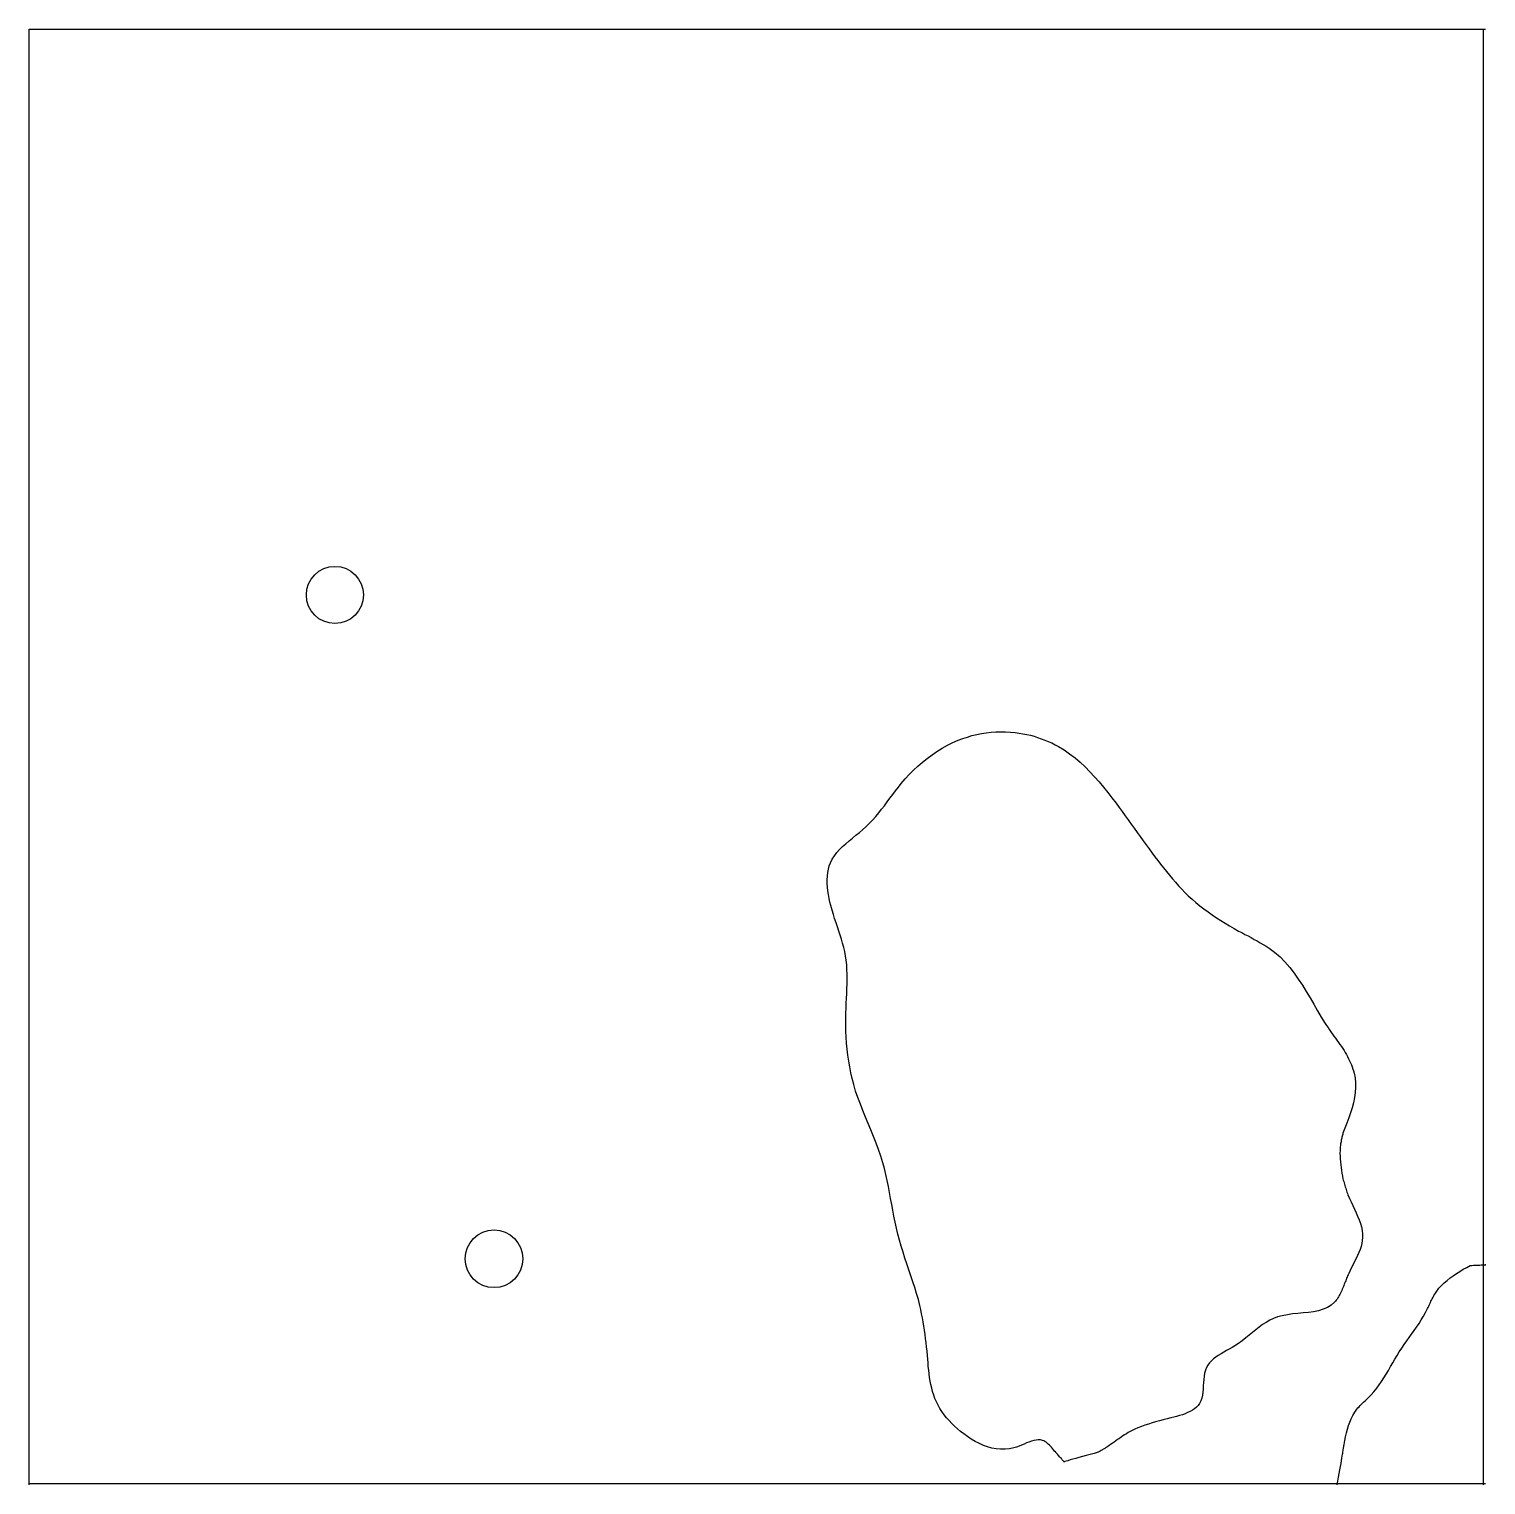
# Model space of a CAD drawing. Extents: x 2.05 to 3.08, y 9.51 to 10.54.
import ezdxf

# ---------------------------------------------------------------- set-up
doc = ezdxf.new("R2010")
doc.units = 0
doc.linetypes.add('HIDDEN', pattern=[0.375, 0.25, -0.125])
doc.layers.add('LAYER1', color=7, linetype='CONTINUOUS')
doc.layers.add('LAYER12', color=5, linetype='CONTINUOUS')

msp = doc.modelspace()

# ---------------------------------------------------------------- linework, layer by layer
at = {"layer": 'LAYER1', "color": 7, "linetype": 'CONTINUOUS'}
for points in [[(2.7743, 9.536), (2.7735, 9.5369), (2.7728, 9.5378), (2.7721, 9.5387), (2.7714, 9.5395), (2.7706, 9.5403), (2.7699, 9.5411), (2.7691, 9.5418), (2.7683, 9.5425), (2.7675, 9.5431), (2.7667, 9.5436), (2.7659, 9.544), (2.765, 9.5444), (2.7636, 9.5447), (2.762, 9.5448), (2.7605, 9.5446), (2.7589, 9.5443), (2.7572, 9.5438), (2.7555, 9.5432), (2.7538, 9.5426), (2.7521, 9.5418), (2.7503, 9.5411), (2.7485, 9.5404), (2.7467, 9.5397), (2.7449, 9.5392), (2.7418, 9.5385), (2.7387, 9.5381), (2.7355, 9.5381), (2.7325, 9.5384), (2.7294, 9.539), (2.7264, 9.5398), (2.7235, 9.5409), (2.7206, 9.5422), (2.7177, 9.5436), (2.7149, 9.5453), (2.7123, 9.5471), (2.7096, 9.5489), (2.7074, 9.5507), (2.7053, 9.5525), (2.7032, 9.5543), (2.7012, 9.5563), (2.6994, 9.5583), (2.6976, 9.5603), (2.6959, 9.5624), (2.6943, 9.5646), (2.6929, 9.5669), (2.6916, 9.5692), (2.6904, 9.5715), (2.6893, 9.5739), (2.6885, 9.5763), (2.6877, 9.5787), (2.6871, 9.5811), (2.6865, 9.5836), (2.686, 9.5861), (2.6856, 9.5886), (2.6853, 9.5912), (2.685, 9.5937), (2.6847, 9.5963), (2.6845, 9.5989), (2.6843, 9.6015), (2.6841, 9.6041), (2.6838, 9.6071), (2.6835, 9.6101), (2.6832, 9.613), (2.6828, 9.616), (2.6825, 9.6189), (2.682, 9.6219), (2.6816, 9.6248), (2.6811, 9.6277), (2.6806, 9.6306), (2.68, 9.6335), (2.6794, 9.6364), (2.6787, 9.6393), (2.6777, 9.6435), (2.6765, 9.6477), (2.6752, 9.6518), (2.6738, 9.656), (2.6725, 9.6602), (2.671, 9.6643), (2.6696, 9.6685), (2.6682, 9.6726), (2.6669, 9.6768), (2.6656, 9.681), (2.6644, 9.6852), (2.6632, 9.6894), (2.6623, 9.6936), (2.6613, 9.6978), (2.6605, 9.702), (2.6597, 9.7062), (2.659, 9.7104), (2.6582, 9.7146), (2.6575, 9.7188), (2.6567, 9.723), (2.6558, 9.7272), (2.6549, 9.7314), (2.6539, 9.7355), (2.6528, 9.7396), (2.6513, 9.7443), (2.6497, 9.7489), (2.648, 9.7535), (2.6462, 9.7581), (2.6443, 9.7627), (2.6425, 9.7672), (2.6406, 9.7718), (2.6387, 9.7763), (2.6369, 9.7809), (2.6352, 9.7855), (2.6336, 9.7901), (2.6322, 9.7948), (2.6311, 9.7989), (2.6302, 9.803), (2.6294, 9.8071), (2.6287, 9.8112), (2.6281, 9.8154), (2.6276, 9.8196), (2.6272, 9.8238), (2.627, 9.828), (2.6268, 9.8323), (2.6267, 9.8365), (2.6267, 9.8408), (2.6268, 9.8451), (2.6269, 9.8485), (2.627, 9.8519), (2.6272, 9.8553), (2.6274, 9.8587), (2.6275, 9.8621), (2.6276, 9.8655), (2.6276, 9.8689), (2.6276, 9.8722), (2.6275, 9.8755), (2.6273, 9.8788), (2.6269, 9.8821), (2.6265, 9.8853), (2.6259, 9.8882), (2.6252, 9.8911), (2.6244, 9.894), (2.6236, 9.8969), (2.6227, 9.8997), (2.6217, 9.9026), (2.6208, 9.9055), (2.6198, 9.9084), (2.6188, 9.9114), (2.6179, 9.9143), (2.617, 9.9174), (2.6161, 9.9205), (2.6155, 9.923), (2.6149, 9.9256), (2.6144, 9.9283), (2.614, 9.9309), (2.6138, 9.9335), (2.6136, 9.9361), (2.6136, 9.9387), (2.6137, 9.9412), (2.614, 9.9437), (2.6144, 9.9461), (2.615, 9.9484), (2.6159, 9.9506), (2.6171, 9.9531), (2.6186, 9.9555), (2.6204, 9.9578), (2.6223, 9.9599), (2.6244, 9.962), (2.6267, 9.964), (2.629, 9.966), (2.6314, 9.968), (2.6338, 9.97), (2.6362, 9.9719), (2.6385, 9.9739), (2.6408, 9.976), (2.6432, 9.9783), (2.6455, 9.9807), (2.6477, 9.9832), (2.6498, 9.9857), (2.6518, 9.9883), (2.6538, 9.9908), (2.6558, 9.9934), (2.6577, 9.996), (2.6597, 9.9987), (2.6617, 10.0013), (2.6637, 10.0038), (2.6657, 10.0064), (2.6685, 10.0096), (2.6713, 10.0127), (2.6743, 10.0157), (2.6774, 10.0186), (2.6806, 10.0214), (2.6839, 10.0241), (2.6873, 10.0266), (2.6908, 10.029), (2.6944, 10.0313), (2.6981, 10.0333), (2.7019, 10.0352), (2.7057, 10.0369), (2.7089, 10.0381), (2.7122, 10.0391), (2.7154, 10.0401), (2.7188, 10.0409), (2.7221, 10.0415), (2.7255, 10.0421), (2.7289, 10.0424), (2.7323, 10.0427), (2.7357, 10.0428), (2.7391, 10.0427), (2.7425, 10.0426), (2.7459, 10.0422), (2.7486, 10.0419), (2.7512, 10.0414), (2.7539, 10.0409), (2.7565, 10.0403), (2.7591, 10.0396), (2.7616, 10.0388), (2.7641, 10.0379), (2.7666, 10.037), (2.7691, 10.036), (2.7715, 10.0349), (2.7739, 10.0337), (2.7762, 10.0324), (2.7802, 10.03), (2.7841, 10.0273), (2.7879, 10.0244), (2.7915, 10.0213), (2.795, 10.0181), (2.7983, 10.0147), (2.8016, 10.0112), (2.8048, 10.0076), (2.8079, 10.0039), (2.8109, 10.0001), (2.8139, 9.9963), (2.8168, 9.9925), (2.8189, 9.9896), (2.8211, 9.9866), (2.8232, 9.9837), (2.8253, 9.9808), (2.8275, 9.9779), (2.8296, 9.975), (2.8316, 9.972), (2.8337, 9.9691), (2.8358, 9.9662), (2.8379, 9.9633), (2.8401, 9.9604), (2.8422, 9.9575), (2.8441, 9.9548), (2.8461, 9.9522), (2.8481, 9.9496), (2.8501, 9.947), (2.8522, 9.9444), (2.8543, 9.9419), (2.8564, 9.9394), (2.8585, 9.9369), (2.8607, 9.9345), (2.863, 9.9321), (2.8652, 9.9298), (2.8676, 9.9275), (2.8702, 9.9251), (2.873, 9.9227), (2.8757, 9.9204), (2.8786, 9.9182), (2.8815, 9.9161), (2.8844, 9.914), (2.8874, 9.9119), (2.8904, 9.91), (2.8935, 9.9081), (2.8966, 9.9062), (2.8998, 9.9044), (2.903, 9.9026), (2.9052, 9.9015), (2.9074, 9.9003), (2.9096, 9.8992), (2.9118, 9.898), (2.9139, 9.8968), (2.9161, 9.8957), (2.9182, 9.8944), (2.9203, 9.8932), (2.9224, 9.8919), (2.9244, 9.8906), (2.9264, 9.8892), (2.9283, 9.8877), (2.9321, 9.8845), (2.9356, 9.8809), (2.9389, 9.8771), (2.942, 9.8731), (2.9449, 9.8689), (2.9478, 9.8646), (2.9505, 9.8601), (2.9532, 9.8557), (2.9558, 9.8511), (2.9585, 9.8466), (2.9611, 9.8421), (2.9639, 9.8377), (2.9649, 9.8362), (2.9659, 9.8347), (2.9669, 9.8332), (2.9679, 9.8317), (2.969, 9.8302), (2.97, 9.8287), (2.9711, 9.8272), (2.9721, 9.8258), (2.9732, 9.8243), (2.9742, 9.8229)], [(2.9742, 9.8229), (2.9753, 9.8214), (2.9764, 9.82)], [(2.9764, 9.82), (2.9772, 9.8185), (2.978, 9.8171), (2.9788, 9.8157), (2.9795, 9.8143), (2.9803, 9.8128), (2.981, 9.8114), (2.9817, 9.81), (2.9823, 9.8085), (2.9829, 9.8071), (2.9834, 9.8056), (2.9839, 9.8042), (2.9843, 9.8027), (2.9849, 9.7993), (2.9853, 9.7959), (2.9853, 9.7925), (2.985, 9.789), (2.9844, 9.7855), (2.9837, 9.7819), (2.9828, 9.7784), (2.9817, 9.7748), (2.9805, 9.7712), (2.9791, 9.7676), (2.9778, 9.764), (2.9764, 9.7604)], [(2.9764, 9.7604), (2.9762, 9.7597), (2.976, 9.759), (2.9759, 9.7584), (2.9757, 9.7577), (2.9755, 9.757), (2.9754, 9.7563), (2.9752, 9.7557), (2.9751, 9.755), (2.975, 9.7543), (2.9748, 9.7536), (2.9747, 9.753), (2.9746, 9.7523), (2.9744, 9.7503), (2.9743, 9.7483), (2.9742, 9.7463), (2.9743, 9.7443), (2.9744, 9.7423), (2.9746, 9.7403), (2.9748, 9.7383), (2.975, 9.7363), (2.9753, 9.7343), (2.9757, 9.7323), (2.976, 9.7303), (2.9764, 9.7283)], [(2.9764, 9.7283), (2.9766, 9.7273), (2.9769, 9.7264), (2.9772, 9.7255), (2.9774, 9.7245), (2.9777, 9.7236), (2.978, 9.7227), (2.9783, 9.7218), (2.9786, 9.7208), (2.9789, 9.7199), (2.9792, 9.719), (2.9796, 9.7181), (2.9799, 9.7171), (2.981, 9.7146), (2.9821, 9.7121), (2.9833, 9.7096), (2.9845, 9.707), (2.9856, 9.7045), (2.9867, 9.702), (2.9878, 9.6995), (2.9887, 9.697), (2.9894, 9.6945), (2.9899, 9.692), (2.9902, 9.6895), (2.9902, 9.687), (2.99, 9.6849), (2.9897, 9.6828), (2.9891, 9.6807), (2.9884, 9.6786), (2.9875, 9.6765), (2.9866, 9.6744), (2.9856, 9.6723), (2.9846, 9.6702), (2.9835, 9.6681), (2.9824, 9.666), (2.9814, 9.6639), (2.9804, 9.6618), (2.98, 9.6609), (2.9796, 9.6601), (2.9793, 9.6593), (2.9789, 9.6584), (2.9786, 9.6576), (2.9783, 9.6567), (2.9779, 9.6559), (2.9776, 9.6551), (2.9773, 9.6542), (2.977, 9.6534), (2.9767, 9.6526), (2.9764, 9.6517)], [(2.9764, 9.6517), (2.9759, 9.6508), (2.9755, 9.6499), (2.9751, 9.6489), (2.9746, 9.648), (2.9742, 9.6471), (2.9737, 9.6463), (2.9732, 9.6454), (2.9727, 9.6446), (2.9722, 9.6438), (2.9717, 9.643), (2.9711, 9.6423), (2.9705, 9.6416), (2.9681, 9.6395), (2.9654, 9.6378), (2.9624, 9.6366), (2.9591, 9.6356), (2.9557, 9.6349), (2.9521, 9.6344), (2.9484, 9.6341), (2.9447, 9.6337), (2.9409, 9.6333), (2.9373, 9.6328), (2.9337, 9.6321), (2.9303, 9.6312), (2.9275, 9.6301), (2.9249, 9.6289), (2.9223, 9.6274), (2.9198, 9.6258), (2.9174, 9.624), (2.9151, 9.6222), (2.9127, 9.6203), (2.9104, 9.6183), (2.908, 9.6164), (2.9055, 9.6145), (2.903, 9.6126), (2.9003, 9.6108), (2.8984, 9.6097), (2.8964, 9.6086), (2.8945, 9.6075), (2.8925, 9.6064), (2.8906, 9.6053), (2.8887, 9.6041), (2.887, 9.6029), (2.8853, 9.6017), (2.8838, 9.6003), (2.8824, 9.5989), (2.8813, 9.5973), (2.8803, 9.5956), (2.8796, 9.5937), (2.879, 9.5916), (2.8787, 9.5895), (2.8784, 9.5873), (2.8783, 9.585), (2.8781, 9.5828), (2.878, 9.5805), (2.8778, 9.5783), (2.8775, 9.5761), (2.877, 9.5741), (2.8764, 9.5722), (2.8755, 9.5704), (2.8745, 9.569), (2.8733, 9.5678), (2.872, 9.5666), (2.8705, 9.5656), (2.8689, 9.5647), (2.8671, 9.5639), (2.8653, 9.5631), (2.8634, 9.5624), (2.8614, 9.5618), (2.8594, 9.5612), (2.8574, 9.5607), (2.8554, 9.5602), (2.8527, 9.5595), (2.8499, 9.5588), (2.8473, 9.5581), (2.8446, 9.5574), (2.8421, 9.5567), (2.8395, 9.5559), (2.8371, 9.5551), (2.8346, 9.5542), (2.8322, 9.5533), (2.8299, 9.5522), (2.8276, 9.5511), (2.8253, 9.5499), (2.8241, 9.5491), (2.8228, 9.5483), (2.8216, 9.5475), (2.8203, 9.5466), (2.8191, 9.5458), (2.8178, 9.5449), (2.8166, 9.544), (2.8154, 9.5431), (2.8141, 9.5422), (2.8129, 9.5414), (2.8116, 9.5405), (2.8103, 9.5397), (2.8098, 9.5394), (2.8093, 9.5391), (2.8088, 9.5387), (2.8083, 9.5384), (2.8078, 9.5381), (2.8073, 9.5378), (2.8068, 9.5375), (2.8062, 9.5372), (2.8057, 9.5369), (2.8052, 9.5366), (2.8047, 9.5363), (2.8042, 9.536)], [(2.7802, 9.5294), (2.7796, 9.5301), (2.7789, 9.5308), (2.7783, 9.5316), (2.7777, 9.5322), (2.7771, 9.5329), (2.7765, 9.5335), (2.776, 9.5341), (2.7755, 9.5346), (2.7751, 9.5351), (2.7748, 9.5355), (2.7745, 9.5358), (2.7743, 9.536), (2.7742, 9.5361), (2.7741, 9.5361), (2.7741, 9.5362), (2.7741, 9.5362), (2.7741, 9.5362), (2.7741, 9.5362), (2.7741, 9.5362), (2.7741, 9.5362), (2.7742, 9.5361), (2.7742, 9.5361), (2.7742, 9.536), (2.7743, 9.536)], [(2.8042, 9.536), (2.8013, 9.5352), (2.7985, 9.5344), (2.7958, 9.5337), (2.7932, 9.533), (2.7907, 9.5323), (2.7884, 9.5316), (2.7863, 9.5311), (2.7845, 9.5306), (2.7829, 9.5301), (2.7816, 9.5298), (2.7807, 9.5295), (2.7802, 9.5294), (2.7802, 9.5294), (2.7802, 9.5294), (2.7801, 9.5294), (2.7801, 9.5294), (2.7801, 9.5294), (2.7801, 9.5294), (2.7801, 9.5294), (2.7801, 9.5294), (2.7802, 9.5294), (2.7802, 9.5294), (2.7802, 9.5294), (2.7802, 9.5294)]]:
    msp.add_lwpolyline(points, dxfattribs=at)
at = {"layer": 'LAYER1', "color": 7, "linetype": 'HIDDEN'}
for points in [[(2.9764, 9.536), (2.9768, 9.5388), (2.9772, 9.5415), (2.9777, 9.5442), (2.9782, 9.5469), (2.9788, 9.5496), (2.9795, 9.5522), (2.9803, 9.5548), (2.9812, 9.5572), (2.9822, 9.5596), (2.9834, 9.562), (2.9847, 9.5642), (2.9862, 9.5663), (2.9869, 9.5672), (2.9877, 9.568), (2.9885, 9.5689), (2.9893, 9.5697), (2.9902, 9.5706), (2.991, 9.5714), (2.9919, 9.5722), (2.9928, 9.573), (2.9936, 9.5739), (2.9945, 9.5747), (2.9953, 9.5755), (2.9962, 9.5764), (2.9982, 9.5786), (3.0001, 9.581), (3.0019, 9.5834), (3.0036, 9.5859), (3.0052, 9.5884), (3.0068, 9.591), (3.0083, 9.5936), (3.0099, 9.5963), (3.0114, 9.5989), (3.0129, 9.6016), (3.0144, 9.6042), (3.016, 9.6067), (3.0177, 9.6093), (3.0194, 9.6118), (3.0212, 9.6143), (3.0229, 9.6167), (3.0247, 9.6192), (3.0264, 9.6216), (3.0282, 9.6241), (3.0299, 9.6266), (3.0315, 9.6292), (3.0331, 9.6317), (3.0345, 9.6344), (3.0359, 9.6371), (3.0363, 9.6379), (3.0367, 9.6388), (3.0371, 9.6396), (3.0375, 9.6405), (3.0379, 9.6414), (3.0383, 9.6422), (3.0387, 9.6431), (3.0391, 9.6439), (3.0395, 9.6447), (3.04, 9.6456), (3.0404, 9.6464), (3.0409, 9.6472), (3.0423, 9.6494), (3.0439, 9.6514), (3.0457, 9.6534), (3.0476, 9.6552), (3.0496, 9.6569), (3.0518, 9.6586), (3.054, 9.6602), (3.0563, 9.6617), (3.0586, 9.6632), (3.061, 9.6647), (3.0634, 9.6661), (3.0659, 9.6675)], [(3.0659, 9.6675), (3.0671, 9.6675), (3.0683, 9.6676), (3.0694, 9.6676), (3.0706, 9.6677), (3.0716, 9.6677), (3.0727, 9.6677), (3.0736, 9.6678), (3.0744, 9.6678), (3.0752, 9.6678), (3.0758, 9.6678), (3.0763, 9.6678), (3.0766, 9.6679), (3.0767, 9.6679), (3.0768, 9.6679), (3.0768, 9.6679), (3.0769, 9.6679), (3.0769, 9.6679), (3.0769, 9.6679), (3.0768, 9.6679), (3.0768, 9.6679), (3.0768, 9.6679), (3.0767, 9.6679), (3.0767, 9.6679), (3.0766, 9.6679)], [(2.9722, 9.5131), (2.9727, 9.5158), (2.9732, 9.5185), (2.9737, 9.5211), (2.9741, 9.5236), (2.9746, 9.5259), (2.975, 9.5281), (2.9753, 9.5302), (2.9756, 9.5319), (2.9759, 9.5334), (2.9761, 9.5346), (2.9763, 9.5355), (2.9764, 9.536), (2.9764, 9.536), (2.9764, 9.5361), (2.9764, 9.5361), (2.9764, 9.5361), (2.9764, 9.5361), (2.9764, 9.5361), (2.9764, 9.5361), (2.9764, 9.5361), (2.9764, 9.5361), (2.9764, 9.5361), (2.9764, 9.536), (2.9764, 9.536)], [(2.9764, 9.536), (2.9764, 9.536), (2.9764, 9.536), (2.9764, 9.536), (2.9764, 9.536), (2.9764, 9.536), (2.9764, 9.536), (2.9764, 9.536), (2.9764, 9.536), (2.9764, 9.536), (2.9764, 9.536), (2.9764, 9.536), (2.9764, 9.536), (2.9764, 9.536), (2.9764, 9.536), (2.9764, 9.536), (2.9764, 9.536), (2.9764, 9.536), (2.9764, 9.536), (2.9764, 9.536), (2.9764, 9.536), (2.9764, 9.536), (2.9764, 9.536), (2.9764, 9.536), (2.9764, 9.536)]]:
    msp.add_lwpolyline(points, dxfattribs=at)
at = {"layer": 'LAYER1', "color": 7, "linetype": 'CONTINUOUS'}
for centre, radius in [((2.2673, 10.139), 0.0201), ((2.3792, 9.6721), 0.0203)]:
    msp.add_circle(centre, radius, dxfattribs=at)
at = {"layer": 'LAYER12', "color": 5, "linetype": 'CONTINUOUS'}
for points in [[(2.0522, 9.536), (2.0522, 10.537)], [(2.0522, 10.537), (2.0522, 10.537)], [(2.0522, 10.537), (2.9764, 10.537)], [(2.9764, 10.537), (3.0766, 10.537)], [(3.0752, 9.5131), (3.0752, 10.537)], [(3.0752, 10.537), (3.0752, 10.537)], [(2.0522, 9.5131), (2.0522, 9.536)], [(3.0766, 9.5139), (2.0522, 9.5139)]]:
    msp.add_lwpolyline(points, dxfattribs=at)

doc.saveas('drawing.dxf')
